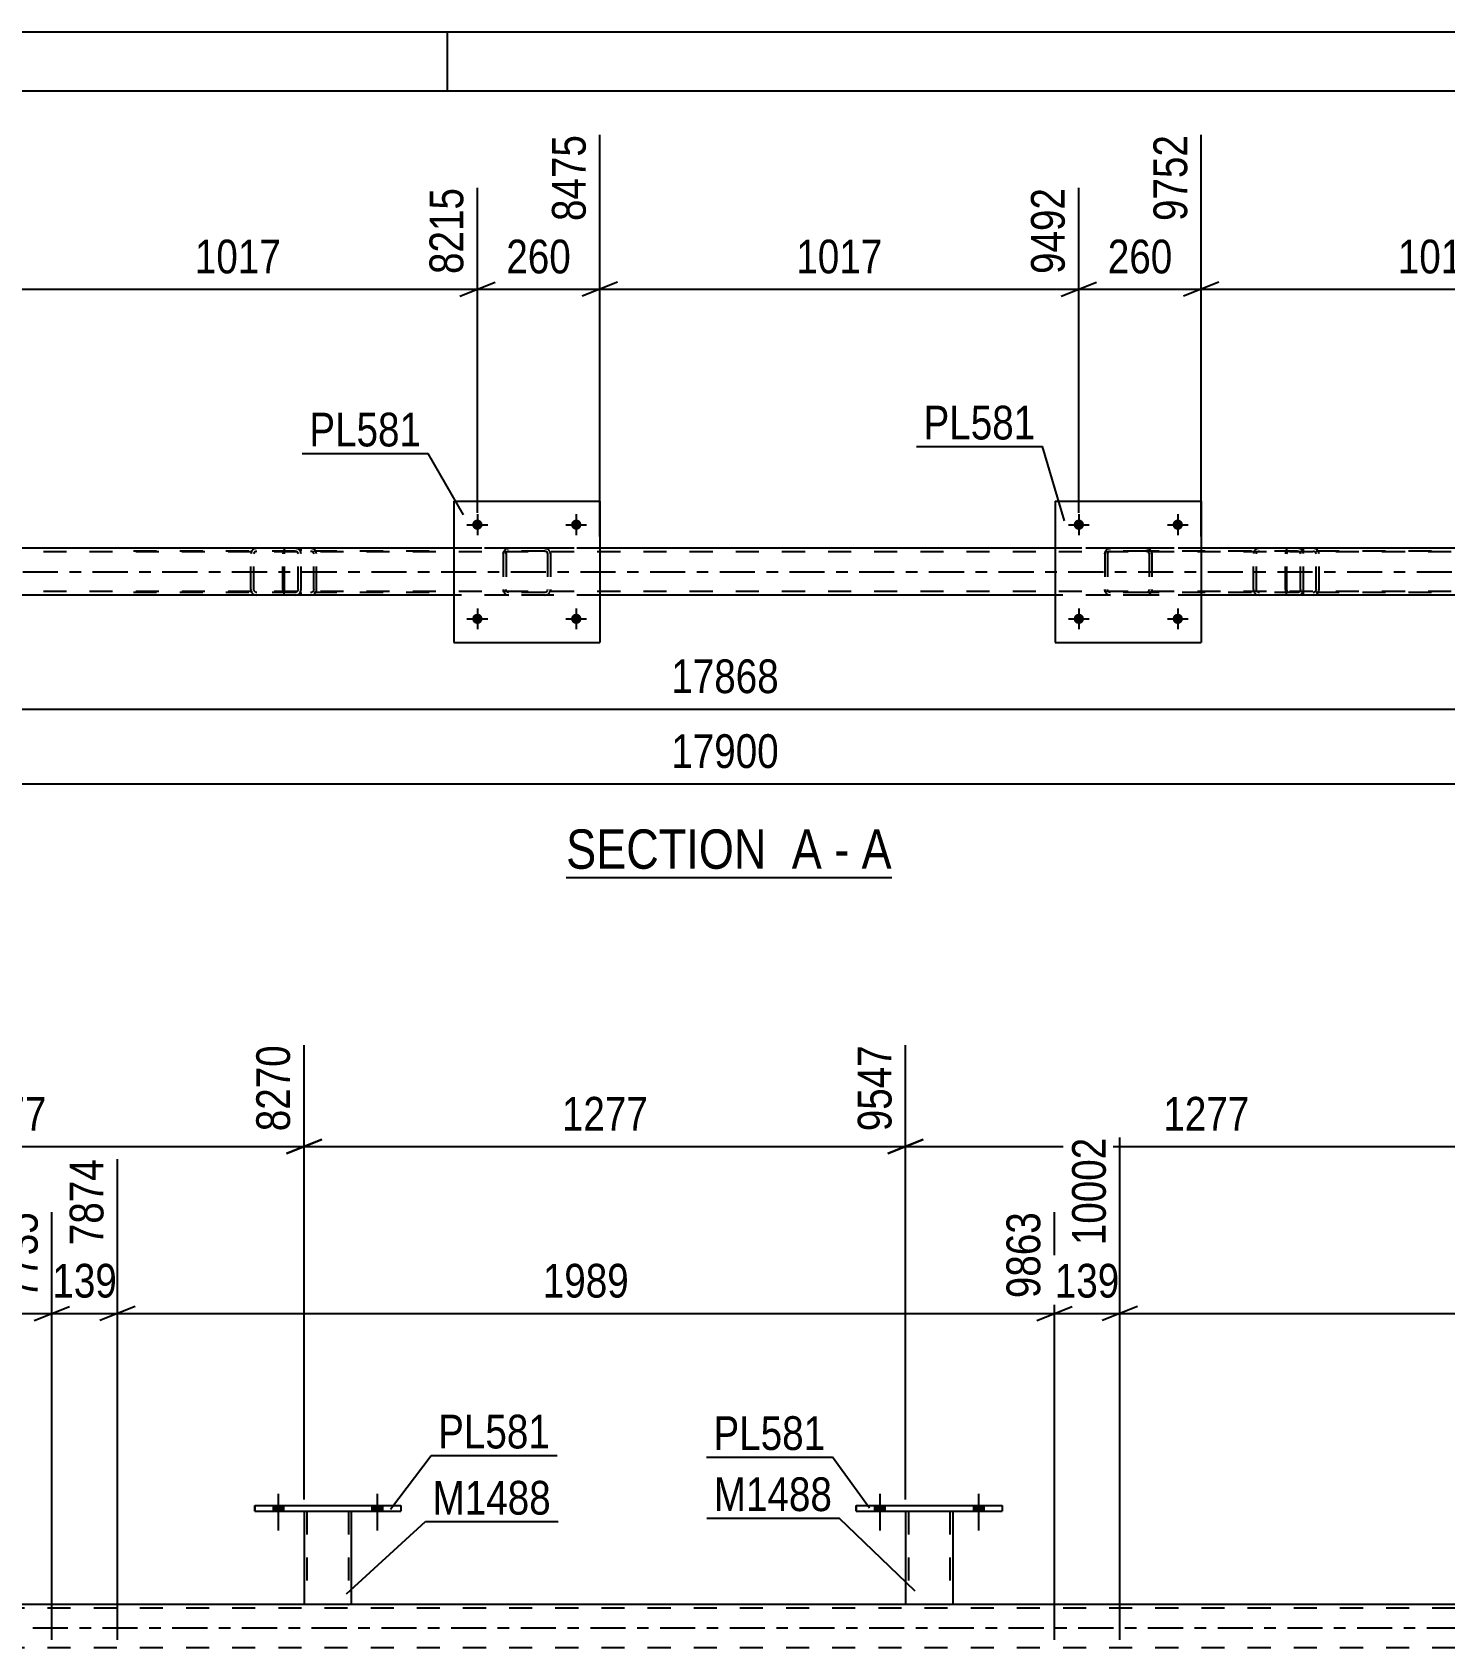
# Model space of a CAD drawing. Header units: millimetres. Extents: x 0 to 841, y 0 to 594.
# Drawn here: x 385.7 to 505.7, y 456.8 to 594 of the extents above; entities that cross this region are included whole.
import ezdxf

# ---------------------------------------------------------------- set-up
doc = ezdxf.new("R2010")
doc.units = ezdxf.units.MM
doc.linetypes.add('DXK_LINE_DOT2', pattern=[3.9198, 1.9599, -1.9599])
doc.linetypes.add('DXK_LINE_DOT3', pattern=[5.9187, 2.979, -0.9799, 0.9799, -0.9799])
doc.styles.add('Arial Narrow', font='ARIALN.TTF', dxfattribs={"height": 0.2})

# ---------------------------------------------------------------- blocks, each defined once
blk = doc.blocks.new('Unknown-800831068-1133')
at = {"color": 5, "linetype": 'Continuous'}
for p, q in [((841, 594), (0, 594)), ((421, 589), (421, 594)), ((836, 589), (5, 589))]:
    blk.add_line(p, q, dxfattribs=at)
blk = doc.blocks.new('Unknown-800831068-11 - 4475')
at = {"color": 6, "linetype": 'Continuous'}
blk.add_line((431.08, 522.19), (458.73, 522.19), dxfattribs=at)
at = {"color": 0, "linetype": 'Continuous'}
for points in [[(449.19, 522.94), (449.19, 526.44), (431.08, 526.44), (431.08, 522.94)], [(452.8, 522.94), (452.8, 526.44), (450.24, 526.44), (450.24, 522.94)], [(455.12, 522.94), (455.12, 526.44), (453.85, 526.44), (453.85, 522.94)], [(458.73, 522.94), (458.73, 526.44), (456.17, 526.44), (456.17, 522.94)]]:
    blk.add_wipeout(points, dxfattribs=at)
at = {"color": 7, "linetype": 'Continuous', "style": 'Arial Narrow'}
for s, p in [('SECTION ', (431.08, 522.94)), ('A', (450.24, 522.94)), ('A', (456.17, 522.94)), ('-', (453.85, 522.94))]:
    blk.add_text(s, height=3.34, dxfattribs=at).set_placement(p)
blk = doc.blocks.new('Part-800831068-6638 - 4475')
at = {"color": 7, "linetype": 'DXK_LINE_DOT2'}
for p, q in [((476.82, 549.69), (476.86, 549.87)), ((476.86, 549.87), (476.82, 549.69)), ((476.82, 549.69), (476.82, 546.65)), ((477.06, 549.69), (477.08, 549.78)), ((477.06, 549.69), (477.06, 546.65)), ((477.08, 549.78), (477.13, 549.86)), ((477.12, 550.13), (477.3, 550.17)), ((477.3, 550.17), (477.12, 550.13)), ((477.13, 549.86), (477.21, 549.91)), ((477.21, 549.91), (477.3, 549.93)), ((480.34, 550.17), (477.3, 550.17)), ((480.34, 549.93), (477.3, 549.93)), ((480.34, 550.17), (480.53, 550.13)), ((480.53, 550.13), (480.34, 550.17)), ((480.34, 549.93), (480.44, 549.91)), ((480.44, 549.91), (480.51, 549.86)), ((480.51, 549.86), (480.56, 549.78)), ((480.56, 549.78), (480.58, 549.69)), ((480.58, 549.69), (480.58, 546.65)), ((480.79, 549.87), (480.82, 549.69)), ((480.82, 549.69), (480.79, 549.87)), ((480.82, 549.69), (480.82, 546.65)), ((476.86, 546.46), (476.82, 546.65)), ((476.82, 546.65), (476.86, 546.46)), ((477.08, 546.56), (477.06, 546.65)), ((477.13, 546.48), (477.08, 546.56)), ((477.3, 546.17), (477.12, 546.21)), ((477.12, 546.21), (477.3, 546.17)), ((477.21, 546.43), (477.13, 546.48)), ((477.3, 546.41), (477.21, 546.43)), ((480.34, 546.41), (477.3, 546.41)), ((480.44, 546.43), (480.34, 546.41)), ((480.53, 546.21), (480.34, 546.17)), ((480.34, 546.17), (480.53, 546.21)), ((480.51, 546.48), (480.44, 546.43)), ((480.56, 546.56), (480.51, 546.48)), ((480.58, 546.65), (480.56, 546.56)), ((480.82, 546.65), (480.79, 546.46)), ((480.79, 546.46), (480.82, 546.65)), ((480.34, 546.17), (477.3, 546.17))]:
    blk.add_line(p, q, dxfattribs=at)
at = {"color": 7, "linetype": 'DXK_LINE_DOT3'}
blk.add_line((478.82, 548.17), (478.82, 548.17), dxfattribs=at)
at = {"color": 7, "linetype": 'DXK_LINE_DOT2'}
for centre, start, end in [((477.3, 549.69), 112.5, 157.5), ((477.3, 549.69), 112.5, 157.5), ((480.34, 549.69), 22.5, 67.5), ((480.34, 549.69), 22.5, 67.5), ((477.3, 546.65), 202.5, 247.5), ((477.3, 546.65), 202.5, 247.5), ((480.34, 546.65), 292.5, 337.5), ((480.34, 546.65), 292.5, 337.5)]:
    blk.add_arc(centre, 0.48, start, end, dxfattribs=at)
blk = doc.blocks.new('Part-800831068-4525 - 4475')
at = {"color": 7, "linetype": 'DXK_LINE_DOT2'}
for p, q in [((757.11, 549.85), (94.93, 549.85)), ((757.11, 550.17), (115.06, 550.17)), ((433.94, 550.17), (421.54, 550.17)), ((485.02, 550.17), (472.62, 550.17)), ((757.11, 546.49), (94.93, 546.49)), ((433.94, 546.17), (421.54, 546.17)), ((485.02, 546.17), (472.62, 546.17))]:
    blk.add_line(p, q, dxfattribs=at)
at = {"color": 2, "linetype": 'Continuous'}
for p, q in [((421.54, 550.17), (382.86, 550.17)), ((472.62, 550.17), (433.94, 550.17)), ((523.7, 550.17), (485.02, 550.17)), ((421.54, 546.17), (382.86, 546.17)), ((472.62, 546.17), (433.94, 546.17)), ((523.7, 546.17), (485.02, 546.17))]:
    blk.add_line(p, q, dxfattribs=at)
at = {"color": 7, "linetype": 'DXK_LINE_DOT3'}
blk.add_line((94.93, 548.17), (757.11, 548.17), dxfattribs=at)
blk = doc.blocks.new('Part-800831068-6636 - 4475')
at = {"color": 7, "linetype": 'DXK_LINE_DOT2'}
for p, q in [((425.74, 549.69), (425.78, 549.87)), ((425.78, 549.87), (425.74, 549.69)), ((425.74, 549.69), (425.74, 546.65)), ((425.98, 549.69), (426, 549.78)), ((425.98, 549.69), (425.98, 546.65)), ((426, 549.78), (426.05, 549.86)), ((426.04, 550.13), (426.22, 550.17)), ((426.22, 550.17), (426.04, 550.13)), ((426.05, 549.86), (426.13, 549.91)), ((426.13, 549.91), (426.22, 549.93)), ((429.26, 550.17), (426.22, 550.17)), ((429.26, 549.93), (426.22, 549.93)), ((429.26, 550.17), (429.45, 550.13)), ((429.45, 550.13), (429.26, 550.17)), ((429.26, 549.93), (429.35, 549.91)), ((429.35, 549.91), (429.43, 549.86)), ((429.43, 549.86), (429.48, 549.78)), ((429.48, 549.78), (429.5, 549.69)), ((429.5, 549.69), (429.5, 546.65)), ((429.71, 549.87), (429.74, 549.69)), ((429.74, 549.69), (429.71, 549.87)), ((429.74, 549.69), (429.74, 546.65)), ((425.78, 546.46), (425.74, 546.65)), ((425.74, 546.65), (425.78, 546.46)), ((426, 546.56), (425.98, 546.65)), ((426.05, 546.48), (426, 546.56)), ((426.22, 546.17), (426.04, 546.21)), ((426.04, 546.21), (426.22, 546.17)), ((426.13, 546.43), (426.05, 546.48)), ((426.22, 546.41), (426.13, 546.43)), ((429.26, 546.41), (426.22, 546.41)), ((429.35, 546.43), (429.26, 546.41)), ((429.45, 546.21), (429.26, 546.17)), ((429.26, 546.17), (429.45, 546.21)), ((429.43, 546.48), (429.35, 546.43)), ((429.48, 546.56), (429.43, 546.48)), ((429.5, 546.65), (429.48, 546.56)), ((429.74, 546.65), (429.71, 546.46)), ((429.71, 546.46), (429.74, 546.65)), ((429.26, 546.17), (426.22, 546.17))]:
    blk.add_line(p, q, dxfattribs=at)
at = {"color": 7, "linetype": 'DXK_LINE_DOT3'}
blk.add_line((427.74, 548.17), (427.74, 548.17), dxfattribs=at)
at = {"color": 7, "linetype": 'DXK_LINE_DOT2'}
for centre, start, end in [((426.22, 549.69), 112.5, 157.5), ((426.22, 549.69), 112.5, 157.5), ((429.26, 549.69), 22.5, 67.5), ((429.26, 549.69), 22.5, 67.5), ((426.22, 546.65), 202.5, 247.5), ((426.22, 546.65), 202.5, 247.5), ((429.26, 546.65), 292.5, 337.5), ((429.26, 546.65), 292.5, 337.5)]:
    blk.add_arc(centre, 0.48, start, end, dxfattribs=at)
blk = doc.blocks.new('Part-800831068-4565 - 4475')
at = {"color": 7, "linetype": 'DXK_LINE_DOT2'}
for p, q in [((408.06, 550.17), (393.07, 550.17)), ((408.06, 549.93), (393.07, 549.93)), ((404.34, 549.82), (404.31, 549.69)), ((404.31, 546.65), (404.31, 549.69)), ((404.35, 549.87), (404.34, 549.82)), ((404.57, 549.69), (404.59, 549.78)), ((404.57, 546.65), (404.57, 549.69)), ((404.59, 549.78), (404.64, 549.86)), ((404.82, 550.17), (404.63, 550.13)), ((404.64, 549.86), (404.73, 549.91)), ((404.73, 549.91), (404.82, 549.93)), ((408.25, 550.13), (408.06, 550.17)), ((408.06, 549.93), (408.16, 549.91)), ((408.16, 549.91), (408.24, 549.86)), ((408.24, 549.86), (408.29, 549.78)), ((408.29, 549.78), (408.31, 549.69)), ((408.31, 546.65), (408.31, 549.69)), ((408.54, 549.82), (408.53, 549.87)), ((408.57, 549.69), (408.54, 549.82)), ((408.57, 546.65), (408.57, 549.69)), ((408.06, 546.41), (393.07, 546.41)), ((404.31, 546.65), (404.33, 546.56)), ((404.33, 546.56), (404.35, 546.46)), ((404.59, 546.55), (404.57, 546.65)), ((404.64, 546.48), (404.59, 546.55)), ((404.73, 546.42), (404.64, 546.48)), ((404.82, 546.41), (404.73, 546.42)), ((408.16, 546.42), (408.06, 546.41)), ((408.24, 546.48), (408.16, 546.42)), ((408.29, 546.55), (408.24, 546.48)), ((408.31, 546.65), (408.29, 546.55)), ((408.53, 546.46), (408.55, 546.56)), ((408.55, 546.56), (408.57, 546.65)), ((408.06, 546.17), (393.07, 546.17)), ((404.63, 546.2), (404.82, 546.17)), ((408.06, 546.17), (408.25, 546.2))]:
    blk.add_line(p, q, dxfattribs=at)
for centre, start, end in [((404.8, 549.67), 110.7584, 155.6801), ((408.08, 549.67), 24.32, 69.2417), ((404.8, 546.67), 204.32, 249.2417), ((408.08, 546.67), 290.7584, 335.6801)]:
    blk.add_arc(centre, 0.496, start, end, dxfattribs=at)
blk = doc.blocks.new('Part-800831068-6637 - 4475')
at = {"color": 2, "linetype": 'Continuous'}
for p, q in [((421.54, 554.17), (421.54, 542.17)), ((421.54, 554.17), (433.94, 554.17)), ((433.94, 554.17), (433.94, 542.17)), ((421.54, 542.17), (433.94, 542.17))]:
    blk.add_line(p, q, dxfattribs=at)
blk = doc.blocks.new('Part-800831068-4566 - 4475')
at = {"color": 7, "linetype": 'DXK_LINE_DOT2'}
for p, q in [((493.19, 550.17), (478.2, 550.17)), ((493.19, 549.93), (478.2, 549.93)), ((489.48, 549.82), (489.45, 549.69)), ((489.45, 546.65), (489.45, 549.69)), ((489.49, 549.87), (489.48, 549.82)), ((489.7, 549.69), (489.72, 549.78)), ((489.7, 546.65), (489.7, 549.69)), ((489.72, 549.78), (489.78, 549.86)), ((489.96, 550.17), (489.76, 550.13)), ((489.78, 549.86), (489.86, 549.91)), ((489.86, 549.91), (489.96, 549.93)), ((493.39, 550.13), (493.19, 550.17)), ((493.19, 549.93), (493.29, 549.91)), ((493.29, 549.91), (493.37, 549.86)), ((493.37, 549.86), (493.43, 549.78)), ((493.43, 549.78), (493.45, 549.69)), ((493.45, 546.65), (493.45, 549.69)), ((493.68, 549.82), (493.66, 549.87)), ((493.7, 549.69), (493.68, 549.82)), ((493.7, 546.65), (493.7, 549.69)), ((493.19, 546.41), (478.2, 546.41)), ((489.45, 546.65), (489.47, 546.56)), ((489.47, 546.56), (489.49, 546.46)), ((489.72, 546.55), (489.7, 546.65)), ((489.78, 546.48), (489.72, 546.55)), ((489.86, 546.42), (489.78, 546.48)), ((489.96, 546.41), (489.86, 546.42)), ((493.29, 546.42), (493.19, 546.41)), ((493.37, 546.48), (493.29, 546.42)), ((493.43, 546.55), (493.37, 546.48)), ((493.45, 546.65), (493.43, 546.55)), ((493.66, 546.46), (493.69, 546.56)), ((493.69, 546.56), (493.7, 546.65)), ((493.19, 546.17), (478.2, 546.17)), ((489.76, 546.2), (489.96, 546.17)), ((493.19, 546.17), (493.39, 546.2))]:
    blk.add_line(p, q, dxfattribs=at)
for centre, start, end in [((489.94, 549.67), 110.7584, 155.6801), ((493.21, 549.67), 24.32, 69.2417), ((489.94, 546.67), 204.32, 249.2417), ((493.21, 546.67), 290.7584, 335.6801)]:
    blk.add_arc(centre, 0.496, start, end, dxfattribs=at)
blk = doc.blocks.new('Part-800831068-6639 - 4475')
at = {"color": 2, "linetype": 'Continuous'}
for p, q in [((472.62, 554.17), (472.62, 542.17)), ((472.62, 554.17), (485.02, 554.17)), ((485.02, 554.17), (485.02, 542.17)), ((472.62, 542.17), (485.02, 542.17))]:
    blk.add_line(p, q, dxfattribs=at)
blk = doc.blocks.new('Part-800831068-4579 - 4475')
at = {"color": 7, "linetype": 'DXK_LINE_DOT2'}
for p, q in [((407.04, 549.87), (407.02, 549.69)), ((407.02, 546.65), (407.02, 549.69)), ((407.1, 550.03), (407.04, 549.87)), ((407.19, 550.13), (407.1, 550.03)), ((407.16, 549.69), (407.17, 549.78)), ((407.16, 546.65), (407.16, 549.69)), ((407.17, 549.78), (407.2, 549.86)), ((407.29, 550.17), (407.19, 550.13)), ((407.2, 549.86), (407.24, 549.91)), ((407.24, 549.91), (407.29, 549.93)), ((409.38, 550.17), (407.29, 550.17)), ((419.45, 550.17), (407.29, 550.17)), ((419.45, 549.93), (407.29, 549.93)), ((408.57, 549.93), (408.57, 550.17)), ((409.58, 550.13), (409.38, 550.17)), ((409.38, 549.93), (409.48, 549.91)), ((409.48, 549.91), (409.56, 549.86)), ((409.56, 549.86), (409.62, 549.78)), ((409.62, 549.78), (409.64, 549.69)), ((409.64, 546.65), (409.64, 549.69)), ((409.86, 549.82), (409.85, 549.87)), ((409.89, 549.69), (409.86, 549.82)), ((409.89, 546.65), (409.89, 549.69)), ((407.02, 546.65), (407.04, 546.46)), ((407.04, 546.46), (407.1, 546.31)), ((407.1, 546.31), (407.19, 546.2)), ((407.17, 546.55), (407.16, 546.65)), ((407.2, 546.48), (407.17, 546.55)), ((407.24, 546.42), (407.2, 546.48)), ((407.29, 546.41), (407.24, 546.42)), ((419.45, 546.41), (407.29, 546.41)), ((408.57, 546.17), (408.57, 546.41)), ((409.48, 546.42), (409.38, 546.41)), ((409.56, 546.48), (409.48, 546.42)), ((409.62, 546.55), (409.56, 546.48)), ((409.64, 546.65), (409.62, 546.55)), ((409.85, 546.46), (409.87, 546.56)), ((409.87, 546.56), (409.89, 546.65)), ((407.19, 546.2), (407.29, 546.17)), ((419.45, 546.17), (407.29, 546.17)), ((409.38, 546.17), (409.58, 546.2))]:
    blk.add_line(p, q, dxfattribs=at)
for centre, start, end in [((409.4, 549.67), 23.8494, 68.8059), ((409.4, 546.66), 291.1941, 336.1506)]:
    blk.add_arc(centre, 0.492, start, end, dxfattribs=at)
blk = doc.blocks.new('Part-800831068-4580 - 4475')
at = {"color": 7, "linetype": 'DXK_LINE_DOT2'}
for p, q in [((492.18, 549.87), (492.16, 549.69)), ((492.16, 546.65), (492.16, 549.69)), ((492.24, 550.03), (492.18, 549.87)), ((492.32, 550.13), (492.24, 550.03)), ((492.29, 549.69), (492.3, 549.78)), ((492.29, 546.65), (492.29, 549.69)), ((492.3, 549.78), (492.33, 549.86)), ((492.43, 550.17), (492.32, 550.13)), ((492.33, 549.86), (492.38, 549.91)), ((492.38, 549.91), (492.43, 549.93)), ((494.52, 550.17), (492.43, 550.17)), ((504.58, 550.17), (492.43, 550.17)), ((504.58, 549.93), (492.43, 549.93)), ((493.7, 549.93), (493.7, 550.17)), ((494.71, 550.13), (494.52, 550.17)), ((494.52, 549.93), (494.62, 549.91)), ((494.62, 549.91), (494.7, 549.86)), ((494.7, 549.86), (494.75, 549.78)), ((494.75, 549.78), (494.77, 549.69)), ((494.77, 546.65), (494.77, 549.69)), ((494.99, 549.82), (494.98, 549.87)), ((495.02, 549.69), (494.99, 549.82)), ((495.02, 546.65), (495.02, 549.69)), ((492.16, 546.65), (492.18, 546.46)), ((492.18, 546.46), (492.24, 546.31)), ((492.24, 546.31), (492.32, 546.2)), ((492.3, 546.55), (492.29, 546.65)), ((492.33, 546.48), (492.3, 546.55)), ((492.38, 546.42), (492.33, 546.48)), ((492.43, 546.41), (492.38, 546.42)), ((504.58, 546.41), (492.43, 546.41)), ((493.7, 546.17), (493.7, 546.41)), ((494.62, 546.42), (494.52, 546.41)), ((494.7, 546.48), (494.62, 546.42)), ((494.75, 546.55), (494.7, 546.48)), ((494.77, 546.65), (494.75, 546.55)), ((494.98, 546.46), (495, 546.56)), ((495, 546.56), (495.02, 546.65)), ((492.32, 546.2), (492.43, 546.17)), ((504.58, 546.17), (492.43, 546.17)), ((494.52, 546.17), (494.71, 546.2))]:
    blk.add_line(p, q, dxfattribs=at)
for centre, start, end in [((494.53, 549.67), 23.8494, 68.8059), ((494.53, 546.66), 291.1941, 336.1506)]:
    blk.add_arc(centre, 0.492, start, end, dxfattribs=at)
blk = doc.blocks.new('Bolt-800831068-6665 - 4475')
at = {"linetype": 'Continuous'}
for points in [[(423.98, 544.17, -1), (423.1, 544.17, -1)], [(432.38, 544.17, -1), (431.5, 544.17, -1)]]:
    blk.add_hatch(color=1, dxfattribs=at).paths.add_polyline_path(points)
at = {"color": 1, "linetype": 'Continuous'}
for p, q in [((423.54, 545.05), (423.54, 543.29)), ((431.94, 545.05), (431.94, 543.29)), ((422.66, 544.17), (424.42, 544.17)), ((431.06, 544.17), (432.82, 544.17))]:
    blk.add_line(p, q, dxfattribs=at)
blk = doc.blocks.new('Bolt-800831068-6666 - 4475')
at = {"linetype": 'Continuous'}
for points in [[(423.98, 552.17, -1), (423.1, 552.17, -1)], [(432.38, 552.17, -1), (431.5, 552.17, -1)]]:
    blk.add_hatch(color=1, dxfattribs=at).paths.add_polyline_path(points)
at = {"color": 1, "linetype": 'Continuous'}
for p, q in [((422.66, 552.17), (424.42, 552.17)), ((423.54, 553.05), (423.54, 551.29)), ((431.06, 552.17), (432.82, 552.17)), ((431.94, 553.05), (431.94, 551.29))]:
    blk.add_line(p, q, dxfattribs=at)
blk = doc.blocks.new('Bolt-800831068-6667 - 4475')
at = {"linetype": 'Continuous'}
for points in [[(475.06, 544.17, -1), (474.18, 544.17, -1)], [(483.46, 544.17, -1), (482.58, 544.17, -1)]]:
    blk.add_hatch(color=1, dxfattribs=at).paths.add_polyline_path(points)
at = {"color": 1, "linetype": 'Continuous'}
for p, q in [((474.62, 545.05), (474.62, 543.29)), ((483.02, 545.05), (483.02, 543.29)), ((473.74, 544.17), (475.5, 544.17)), ((482.14, 544.17), (483.9, 544.17))]:
    blk.add_line(p, q, dxfattribs=at)
blk = doc.blocks.new('Bolt-800831068-6668 - 4475')
at = {"linetype": 'Continuous'}
for points in [[(475.06, 552.17, -1), (474.18, 552.17, -1)], [(483.46, 552.17, -1), (482.58, 552.17, -1)]]:
    blk.add_hatch(color=1, dxfattribs=at).paths.add_polyline_path(points)
at = {"color": 1, "linetype": 'Continuous'}
for p, q in [((473.74, 552.17), (475.5, 552.17)), ((474.62, 553.05), (474.62, 551.29)), ((482.14, 552.17), (483.9, 552.17)), ((483.02, 553.05), (483.02, 551.29))]:
    blk.add_line(p, q, dxfattribs=at)
blk = doc.blocks.new('Bolt-800831068-7005 - 3195')
at = {"linetype": 'Continuous'}
for points in [[(406.19, 468.35), (407.07, 468.35), (407.07, 468.83), (406.19, 468.83)], [(414.59, 468.35), (415.47, 468.35), (415.47, 468.83), (414.59, 468.83)]]:
    blk.add_hatch(color=1, dxfattribs=at).paths.add_polyline_path(points)
at = {"color": 1, "linetype": 'Continuous'}
for p, q in [((406.63, 469.83), (406.63, 466.71)), ((415.03, 469.83), (415.03, 466.71)), ((406.19, 468.83), (406.19, 468.35)), ((407.07, 468.83), (407.07, 468.35)), ((414.59, 468.83), (414.59, 468.35)), ((415.47, 468.83), (415.47, 468.35))]:
    blk.add_line(p, q, dxfattribs=at)
blk = doc.blocks.new('Part-800831068-6977 - 3195')
at = {"color": 2, "linetype": 'Continuous'}
for p, q in [((459.91, 468.35), (459.91, 460.44)), ((463.91, 468.35), (463.91, 460.44)), ((463.88, 460.44), (459.91, 460.44)), ((463.91, 460.44), (463.88, 460.44))]:
    blk.add_line(p, q, dxfattribs=at)
at = {"color": 7, "linetype": 'DXK_LINE_DOT2'}
for p, q in [((459.91, 468.35), (463.91, 468.35)), ((459.91, 468.35), (459.91, 468.35)), ((459.91, 468.35), (459.91, 468.35)), ((460.15, 468.35), (460.15, 460.44)), ((463.67, 468.35), (463.67, 460.44)), ((463.91, 468.35), (463.91, 468.35)), ((463.91, 468.35), (463.91, 468.35)), ((463.65, 460.44), (463.67, 460.44))]:
    blk.add_line(p, q, dxfattribs=at)
blk = doc.blocks.new('Bolt-800831068-7007 - 3195')
at = {"linetype": 'Continuous'}
for points in [[(457.27, 468.35), (458.15, 468.35), (458.15, 468.83), (457.27, 468.83)], [(465.67, 468.35), (466.55, 468.35), (466.55, 468.83), (465.67, 468.83)]]:
    blk.add_hatch(color=1, dxfattribs=at).paths.add_polyline_path(points)
at = {"color": 1, "linetype": 'Continuous'}
for p, q in [((457.71, 469.83), (457.71, 466.71)), ((466.11, 469.83), (466.11, 466.71)), ((457.27, 468.83), (457.27, 468.35)), ((458.15, 468.83), (458.15, 468.35)), ((465.67, 468.83), (465.67, 468.35)), ((466.55, 468.83), (466.55, 468.35))]:
    blk.add_line(p, q, dxfattribs=at)
blk = doc.blocks.new('Part-800831068-3322 - 3195')
at = {"color": 7, "linetype": 'DXK_LINE_DOT2'}
for p, q in [((792.74, 460.12), (78.02, 460.12)), ((412.83, 460.44), (408.83, 460.44)), ((463.91, 460.44), (459.91, 460.44)), ((792.74, 456.76), (78.02, 456.76))]:
    blk.add_line(p, q, dxfattribs=at)
at = {"color": 2, "linetype": 'Continuous'}
for p, q in [((408.83, 460.44), (361.75, 460.44)), ((459.91, 460.44), (412.83, 460.44)), ((510.99, 460.44), (463.91, 460.44))]:
    blk.add_line(p, q, dxfattribs=at)
at = {"color": 7, "linetype": 'DXK_LINE_DOT3'}
blk.add_line((78.02, 458.44), (792.74, 458.44), dxfattribs=at)
blk = doc.blocks.new('Part-800831068-6975 - 3195')
at = {"color": 2, "linetype": 'Continuous'}
for p, q in [((408.83, 468.35), (408.83, 460.44)), ((412.83, 468.35), (412.83, 460.44)), ((412.8, 460.44), (408.83, 460.44)), ((412.83, 460.44), (412.8, 460.44))]:
    blk.add_line(p, q, dxfattribs=at)
at = {"color": 7, "linetype": 'DXK_LINE_DOT2'}
for p, q in [((408.83, 468.35), (412.83, 468.35)), ((408.83, 468.35), (408.83, 468.35)), ((408.83, 468.35), (408.83, 468.35)), ((409.07, 468.35), (409.07, 460.44)), ((412.59, 468.35), (412.59, 460.44)), ((412.83, 468.35), (412.83, 468.35)), ((412.83, 468.35), (412.83, 468.35)), ((412.57, 460.44), (412.59, 460.44))]:
    blk.add_line(p, q, dxfattribs=at)
blk = doc.blocks.new('Part-800831068-6976 - 3195')
at = {"color": 2, "linetype": 'Continuous'}
for p, q in [((404.63, 468.35), (404.63, 468.83)), ((404.63, 468.83), (404.63, 468.83)), ((404.63, 468.83), (417.03, 468.83)), ((404.63, 468.35), (404.63, 468.35)), ((404.63, 468.35), (417.03, 468.35)), ((417.03, 468.83), (417.03, 468.35))]:
    blk.add_line(p, q, dxfattribs=at)
at = {"color": 7, "linetype": 'DXK_LINE_DOT2'}
for p, q in [((404.63, 468.83), (404.63, 468.35)), ((404.63, 468.83), (404.63, 468.83)), ((404.63, 468.35), (404.63, 468.35)), ((417.03, 468.83), (417.03, 468.35))]:
    blk.add_line(p, q, dxfattribs=at)
blk = doc.blocks.new('Part-800831068-6978 - 3195')
at = {"color": 2, "linetype": 'Continuous'}
for p, q in [((455.71, 468.35), (455.71, 468.83)), ((455.71, 468.83), (455.71, 468.83)), ((455.71, 468.83), (468.11, 468.83)), ((455.71, 468.35), (455.71, 468.35)), ((455.71, 468.35), (468.11, 468.35)), ((468.11, 468.83), (468.11, 468.35))]:
    blk.add_line(p, q, dxfattribs=at)
at = {"color": 7, "linetype": 'DXK_LINE_DOT2'}
for p, q in [((455.71, 468.83), (455.71, 468.35)), ((455.71, 468.83), (455.71, 468.83)), ((455.71, 468.35), (455.71, 468.35)), ((468.11, 468.83), (468.11, 468.35))]:
    blk.add_line(p, q, dxfattribs=at)
blk = doc.blocks.new('Bolt-800831068-7004 - 3195')
at = {"linetype": 'Continuous'}
for points in [[(406.19, 468.35), (407.07, 468.35), (407.07, 468.83), (406.19, 468.83)], [(414.59, 468.35), (415.47, 468.35), (415.47, 468.83), (414.59, 468.83)]]:
    blk.add_hatch(color=1, dxfattribs=at).paths.add_polyline_path(points)
at = {"color": 1, "linetype": 'Continuous'}
for p, q in [((406.63, 469.83), (406.63, 466.71)), ((415.03, 469.83), (415.03, 466.71)), ((406.19, 468.83), (406.19, 468.35)), ((407.07, 468.83), (407.07, 468.35)), ((414.59, 468.83), (414.59, 468.35)), ((415.47, 468.83), (415.47, 468.35))]:
    blk.add_line(p, q, dxfattribs=at)
blk = doc.blocks.new('Bolt-800831068-7006 - 3195')
at = {"linetype": 'Continuous'}
for points in [[(457.27, 468.35), (458.15, 468.35), (458.15, 468.83), (457.27, 468.83)], [(465.67, 468.35), (466.55, 468.35), (466.55, 468.83), (465.67, 468.83)]]:
    blk.add_hatch(color=1, dxfattribs=at).paths.add_polyline_path(points)
at = {"color": 1, "linetype": 'Continuous'}
for p, q in [((457.71, 469.83), (457.71, 466.71)), ((466.11, 469.83), (466.11, 466.71)), ((457.27, 468.83), (457.27, 468.35)), ((458.15, 468.83), (458.15, 468.35)), ((465.67, 468.83), (465.67, 468.35)), ((466.55, 468.83), (466.55, 468.35))]:
    blk.add_line(p, q, dxfattribs=at)
blk = doc.blocks.new('StraightDimension-800831068-11066 - 4475')
at = {"color": 7, "linetype": 'Continuous'}
for p, q in [((485.02, 551.17), (485.02, 585.28)), ((525.7, 553.17), (525.7, 582.61)), ((486.52, 572.77), (483.52, 571.57)), ((524.2, 571.57), (527.2, 572.77)), ((485.02, 572.17), (525.7, 572.17))]:
    blk.add_line(p, q, dxfattribs=at)
at = {"color": 0}
blk.add_wipeout([(509.62, 572.92), (509.62, 577.12), (501.11, 577.12), (501.11, 572.92)], dxfattribs=at)
at = {"color": 3, "style": 'Arial Narrow'}
blk.add_text('1017', height=2.863, dxfattribs=at).set_placement((501.71, 573.52))
at = {"color": 0, "linetype": 'Continuous'}
blk.add_wipeout([(525.1, 583.21), (520.9, 583.21), (520.9, 572.87), (525.1, 572.87)], dxfattribs=at)
at = {"color": 3, "linetype": 'Continuous', "style": 'Arial Narrow'}
blk.add_text('10769', height=2.863, rotation=90.0002, dxfattribs=at).set_placement((524.5, 573.47))
blk = doc.blocks.new('StraightDimension-800831068-11067 - 4475')
at = {"color": 7, "linetype": 'Continuous'}
for p, q in [((485.02, 551.17), (485.02, 585.28)), ((474.62, 553.17), (474.62, 580.78)), ((473.12, 571.57), (476.12, 572.77)), ((486.52, 572.77), (483.52, 571.57)), ((474.62, 572.17), (485.02, 572.17))]:
    blk.add_line(p, q, dxfattribs=at)
at = {"color": 0}
blk.add_wipeout([(483.17, 572.92), (483.17, 577.12), (476.48, 577.12), (476.48, 572.92)], dxfattribs=at)
at = {"color": 3, "style": 'Arial Narrow'}
blk.add_text('260', height=2.863, dxfattribs=at).set_placement((477.08, 573.52))
at = {"color": 0, "linetype": 'Continuous'}
blk.add_wipeout([(484.42, 585.88), (480.22, 585.88), (480.22, 577.37), (484.42, 577.37)], dxfattribs=at)
at = {"color": 3, "linetype": 'Continuous', "style": 'Arial Narrow'}
blk.add_text('9752', height=2.863, rotation=90.0002, dxfattribs=at).set_placement((483.82, 577.97))
blk = doc.blocks.new('StraightDimension-800831068-11068 - 4475')
at = {"color": 7, "linetype": 'Continuous'}
for p, q in [((433.94, 551.17), (433.94, 585.28)), ((474.62, 553.17), (474.62, 580.78)), ((435.44, 572.77), (432.44, 571.57)), ((473.12, 571.57), (476.12, 572.77)), ((433.94, 572.17), (474.62, 572.17))]:
    blk.add_line(p, q, dxfattribs=at)
at = {"color": 0}
blk.add_wipeout([(458.54, 572.92), (458.54, 577.12), (450.03, 577.12), (450.03, 572.92)], dxfattribs=at)
at = {"color": 3, "style": 'Arial Narrow'}
blk.add_text('1017', height=2.863, dxfattribs=at).set_placement((450.63, 573.52))
at = {"color": 0, "linetype": 'Continuous'}
blk.add_wipeout([(474.02, 581.38), (469.82, 581.38), (469.82, 572.87), (474.02, 572.87)], dxfattribs=at)
at = {"color": 3, "linetype": 'Continuous', "style": 'Arial Narrow'}
blk.add_text('9492', height=2.863, rotation=90.0002, dxfattribs=at).set_placement((473.42, 573.47))
blk = doc.blocks.new('StraightDimension-800831068-11069 - 4475')
at = {"color": 7, "linetype": 'Continuous'}
for p, q in [((433.94, 551.17), (433.94, 585.28)), ((423.54, 553.17), (423.54, 580.78)), ((422.04, 571.57), (425.04, 572.77)), ((435.44, 572.77), (432.44, 571.57)), ((423.54, 572.17), (433.94, 572.17))]:
    blk.add_line(p, q, dxfattribs=at)
at = {"color": 0}
blk.add_wipeout([(432.08, 572.92), (432.08, 577.12), (425.4, 577.12), (425.4, 572.92)], dxfattribs=at)
at = {"color": 3, "style": 'Arial Narrow'}
blk.add_text('260', height=2.863, dxfattribs=at).set_placement((426, 573.52))
at = {"color": 0, "linetype": 'Continuous'}
blk.add_wipeout([(433.34, 585.88), (429.14, 585.88), (429.14, 577.37), (433.34, 577.37)], dxfattribs=at)
at = {"color": 3, "linetype": 'Continuous', "style": 'Arial Narrow'}
blk.add_text('8475', height=2.863, rotation=90.0002, dxfattribs=at).set_placement((432.74, 577.97))
blk = doc.blocks.new('StraightDimension-800831068-11070 - 4475')
at = {"color": 7, "linetype": 'Continuous'}
for p, q in [((382.86, 551.17), (382.86, 585.28)), ((423.54, 553.17), (423.54, 580.78)), ((384.36, 572.77), (381.36, 571.57)), ((422.04, 571.57), (425.04, 572.77)), ((382.86, 572.17), (423.54, 572.17))]:
    blk.add_line(p, q, dxfattribs=at)
at = {"color": 0}
blk.add_wipeout([(407.46, 572.92), (407.46, 577.12), (398.95, 577.12), (398.95, 572.92)], dxfattribs=at)
at = {"color": 3, "style": 'Arial Narrow'}
blk.add_text('1017', height=2.863, dxfattribs=at).set_placement((399.55, 573.52))
at = {"color": 0, "linetype": 'Continuous'}
blk.add_wipeout([(422.94, 581.38), (418.74, 581.38), (418.74, 572.87), (422.94, 572.87)], dxfattribs=at)
at = {"color": 3, "linetype": 'Continuous', "style": 'Arial Narrow'}
blk.add_text('8215', height=2.863, rotation=90.0002, dxfattribs=at).set_placement((422.34, 573.47))
blk = doc.blocks.new('StraightDimension-800831068-11753 - 4475')
at = {"color": 7, "linetype": 'Continuous'}
blk.add_line((94.29, 530.15), (794.87, 530.15), dxfattribs=at)
at = {"color": 0}
blk.add_wipeout([(449.75, 530.9), (449.75, 535.1), (439.41, 535.1), (439.41, 530.9)], dxfattribs=at)
at = {"color": 3, "style": 'Arial Narrow'}
blk.add_text('17900', height=2.863, dxfattribs=at).set_placement((440.01, 531.5))
blk = doc.blocks.new('StraightDimension-800831068-11765 - 4475')
at = {"color": 7, "linetype": 'Continuous'}
blk.add_line((94.93, 536.51), (794.23, 536.51), dxfattribs=at)
at = {"color": 0}
blk.add_wipeout([(449.75, 537.26), (449.75, 541.46), (439.41, 541.46), (439.41, 537.26)], dxfattribs=at)
at = {"color": 3, "style": 'Arial Narrow'}
blk.add_text('17868', height=2.863, dxfattribs=at).set_placement((440.01, 537.86))
blk = doc.blocks.new('StraightDimension-800831068-10557 - 3195')
at = {"color": 7, "linetype": 'Continuous'}
for p, q in [((510.99, 469.35), (510.99, 509.78)), ((459.91, 469.35), (459.91, 507.95)), ((461.41, 499.94), (458.41, 498.74)), ((509.49, 498.74), (512.49, 499.94)), ((459.91, 499.34), (510.99, 499.34))]:
    blk.add_line(p, q, dxfattribs=at)
at = {"color": 0}
blk.add_wipeout([(489.71, 500.09), (489.71, 504.29), (481.2, 504.29), (481.2, 500.09)], dxfattribs=at)
at = {"color": 3, "style": 'Arial Narrow'}
blk.add_text('1277', height=2.863, dxfattribs=at).set_placement((481.8, 500.69))
at = {"color": 0, "linetype": 'Continuous'}
blk.add_wipeout([(510.39, 510.38), (506.19, 510.38), (506.19, 500.04), (510.39, 500.04)], dxfattribs=at)
at = {"color": 3, "linetype": 'Continuous', "style": 'Arial Narrow'}
blk.add_text('10824', height=2.863, rotation=90.0002, dxfattribs=at).set_placement((509.79, 500.64))
blk = doc.blocks.new('StraightDimension-800831068-10558 - 3195')
at = {"color": 7, "linetype": 'Continuous'}
for p, q in [((408.83, 469.35), (408.83, 507.95)), ((459.91, 469.35), (459.91, 507.95)), ((410.33, 499.94), (407.33, 498.74)), ((458.41, 498.74), (461.41, 499.94)), ((408.83, 499.34), (459.91, 499.34))]:
    blk.add_line(p, q, dxfattribs=at)
at = {"color": 0}
blk.add_wipeout([(438.63, 500.09), (438.63, 504.29), (430.12, 504.29), (430.12, 500.09)], dxfattribs=at)
at = {"color": 3, "style": 'Arial Narrow'}
blk.add_text('1277', height=2.863, dxfattribs=at).set_placement((430.72, 500.69))
at = {"color": 0, "linetype": 'Continuous'}
blk.add_wipeout([(459.31, 508.55), (455.11, 508.55), (455.11, 500.04), (459.31, 500.04)], dxfattribs=at)
at = {"color": 3, "linetype": 'Continuous', "style": 'Arial Narrow'}
blk.add_text('9547', height=2.863, rotation=90.0002, dxfattribs=at).set_placement((458.71, 500.64))
blk = doc.blocks.new('StraightDimension-800831068-3692 - 3195')
at = {"color": 7, "linetype": 'Continuous'}
for p, q in [((392.98, 457.44), (392.98, 498.27)), ((387.4, 457.44), (387.4, 493.77)), ((385.9, 484.56), (388.9, 485.76)), ((387.4, 485.16), (392.98, 485.16)), ((394.48, 485.76), (391.48, 484.56))]:
    blk.add_line(p, q, dxfattribs=at)
at = {"color": 0}
blk.add_wipeout([(393.53, 485.91), (393.53, 490.11), (386.85, 490.11), (386.85, 485.91)], dxfattribs=at)
at = {"color": 3, "style": 'Arial Narrow'}
blk.add_text('139', height=2.863, dxfattribs=at).set_placement((387.45, 486.51))
at = {"color": 0, "linetype": 'Continuous'}
blk.add_wipeout([(392.38, 498.87), (388.18, 498.87), (388.18, 490.36), (392.38, 490.36)], dxfattribs=at)
at = {"color": 3, "linetype": 'Continuous', "style": 'Arial Narrow'}
blk.add_text('7874', height=2.863, rotation=90.0002, dxfattribs=at).set_placement((391.78, 490.96))
blk = doc.blocks.new('StraightDimension-800831068-3673 - 3195')
at = {"color": 7, "linetype": 'Continuous'}
for p, q in [((307.84, 457.44), (307.84, 498.27)), ((387.4, 457.44), (387.4, 493.77)), ((309.34, 485.76), (306.34, 484.56)), ((307.84, 485.16), (387.4, 485.16)), ((385.9, 484.56), (388.9, 485.76))]:
    blk.add_line(p, q, dxfattribs=at)
at = {"color": 0}
blk.add_wipeout([(351.88, 485.91), (351.88, 490.11), (343.37, 490.11), (343.37, 485.91)], dxfattribs=at)
at = {"color": 3, "style": 'Arial Narrow'}
blk.add_text('1989', height=2.863, dxfattribs=at).set_placement((343.97, 486.51))
at = {"color": 0, "linetype": 'Continuous'}
blk.add_wipeout([(386.8, 494.37), (382.6, 494.37), (382.6, 485.86), (386.8, 485.86)], dxfattribs=at)
at = {"color": 3, "linetype": 'Continuous', "style": 'Arial Narrow'}
blk.add_text('7735', height=2.863, rotation=90.0002, dxfattribs=at).set_placement((386.2, 486.46))
blk = doc.blocks.new('StraightDimension-800831068-3711 - 3195')
at = {"color": 7, "linetype": 'Continuous'}
for p, q in [((392.98, 457.44), (392.98, 498.27)), ((472.54, 457.44), (472.54, 493.77)), ((394.48, 485.76), (391.48, 484.56)), ((392.98, 485.16), (472.54, 485.16)), ((471.04, 484.56), (474.04, 485.76))]:
    blk.add_line(p, q, dxfattribs=at)
at = {"color": 0}
blk.add_wipeout([(437.01, 485.91), (437.01, 490.11), (428.5, 490.11), (428.5, 485.91)], dxfattribs=at)
at = {"color": 3, "style": 'Arial Narrow'}
blk.add_text('1989', height=2.863, dxfattribs=at).set_placement((429.1, 486.51))
at = {"color": 0, "linetype": 'Continuous'}
blk.add_wipeout([(471.94, 494.37), (467.74, 494.37), (467.74, 485.86), (471.94, 485.86)], dxfattribs=at)
at = {"color": 3, "linetype": 'Continuous', "style": 'Arial Narrow'}
blk.add_text('9863', height=2.863, rotation=90.0002, dxfattribs=at).set_placement((471.34, 486.46))
blk = doc.blocks.new('StraightDimension-800831068-3730 - 3195')
at = {"color": 7, "linetype": 'Continuous'}
for p, q in [((478.11, 457.44), (478.11, 500.1)), ((472.54, 457.44), (472.54, 493.77)), ((471.04, 484.56), (474.04, 485.76)), ((472.54, 485.16), (478.11, 485.16)), ((479.61, 485.76), (476.61, 484.56))]:
    blk.add_line(p, q, dxfattribs=at)
at = {"color": 0}
blk.add_wipeout([(478.67, 485.91), (478.67, 490.11), (471.98, 490.11), (471.98, 485.91)], dxfattribs=at)
at = {"color": 3, "style": 'Arial Narrow'}
blk.add_text('139', height=2.863, dxfattribs=at).set_placement((472.58, 486.51))
at = {"color": 0, "linetype": 'Continuous'}
blk.add_wipeout([(477.51, 500.7), (473.31, 500.7), (473.31, 490.36), (477.51, 490.36)], dxfattribs=at)
at = {"color": 3, "linetype": 'Continuous', "style": 'Arial Narrow'}
blk.add_text('10002', height=2.863, rotation=90.0002, dxfattribs=at).set_placement((476.91, 490.96))
blk = doc.blocks.new('StraightDimension-800831068-3749 - 3195')
at = {"color": 7, "linetype": 'Continuous'}
for p, q in [((478.11, 457.44), (478.11, 500.1)), ((557.67, 457.44), (557.67, 495.6)), ((479.61, 485.76), (476.61, 484.56)), ((478.11, 485.16), (557.67, 485.16)), ((556.17, 484.56), (559.17, 485.76))]:
    blk.add_line(p, q, dxfattribs=at)
at = {"color": 0}
blk.add_wipeout([(522.15, 485.91), (522.15, 490.11), (513.63, 490.11), (513.63, 485.91)], dxfattribs=at)
at = {"color": 3, "style": 'Arial Narrow'}
blk.add_text('1989', height=2.863, dxfattribs=at).set_placement((514.23, 486.51))
at = {"color": 0, "linetype": 'Continuous'}
blk.add_wipeout([(557.07, 496.2), (552.87, 496.2), (552.87, 485.86), (557.07, 485.86)], dxfattribs=at)
at = {"color": 3, "linetype": 'Continuous', "style": 'Arial Narrow'}
blk.add_text('11991', height=2.863, rotation=90.0002, dxfattribs=at).set_placement((556.47, 486.46))
blk = doc.blocks.new('StraightDimension-800831068-10559 - 3195')
at = {"color": 7, "linetype": 'Continuous'}
for p, q in [((357.75, 469.35), (357.75, 507.95)), ((408.83, 469.35), (408.83, 507.95)), ((359.25, 499.94), (356.25, 498.74)), ((407.33, 498.74), (410.33, 499.94)), ((357.75, 499.34), (408.83, 499.34))]:
    blk.add_line(p, q, dxfattribs=at)
at = {"color": 0}
blk.add_wipeout([(387.55, 500.09), (387.55, 504.29), (379.04, 504.29), (379.04, 500.09)], dxfattribs=at)
at = {"color": 3, "style": 'Arial Narrow'}
blk.add_text('1277', height=2.863, dxfattribs=at).set_placement((379.64, 500.69))
at = {"color": 0, "linetype": 'Continuous'}
blk.add_wipeout([(408.23, 508.55), (404.03, 508.55), (404.03, 500.04), (408.23, 500.04)], dxfattribs=at)
at = {"color": 3, "linetype": 'Continuous', "style": 'Arial Narrow'}
blk.add_text('8270', height=2.863, rotation=90.0002, dxfattribs=at).set_placement((407.63, 500.64))
blk = doc.blocks.new('Mark-800831068-11797 - 4475')
at = {"color": 0}
blk.add_wipeout([(418.77, 558.82), (418.77, 561.82), (409.27, 561.82), (409.27, 558.82)], dxfattribs=at)
blk.add_wipeout([(418.77, 558.82), (418.77, 561.82), (409.27, 561.82), (409.27, 558.82)], dxfattribs=at)
at = {"color": 30, "linetype": 'Continuous'}
for p in [(408.67, 558.22), (422.37, 553.02)]:
    blk.add_line(p, (419.37, 558.22), dxfattribs=at)
at = {"color": 3, "style": 'Arial Narrow'}
blk.add_text('PL581', height=2.863, dxfattribs=at).set_placement((409.27, 558.82))
blk = doc.blocks.new('Mark-800831068-11800 - 4475')
at = {"color": 0}
blk.add_wipeout([(470.93, 559.41), (470.93, 562.41), (461.43, 562.41), (461.43, 559.41)], dxfattribs=at)
blk.add_wipeout([(470.93, 559.41), (470.93, 562.41), (461.43, 562.41), (461.43, 559.41)], dxfattribs=at)
at = {"color": 30, "linetype": 'Continuous'}
for p in [(460.83, 558.81), (473.41, 552.49)]:
    blk.add_line(p, (471.53, 558.81), dxfattribs=at)
at = {"color": 3, "style": 'Arial Narrow'}
blk.add_text('PL581', height=2.863, dxfattribs=at).set_placement((461.43, 559.41))
blk = doc.blocks.new('Mark-800831068-10772 - 3195')
at = {"color": 0}
blk.add_wipeout([(429.79, 468.07), (429.79, 471.07), (419.74, 471.07), (419.74, 468.07)], dxfattribs=at)
blk.add_wipeout([(429.79, 468.07), (429.79, 471.07), (419.74, 471.07), (419.74, 468.07)], dxfattribs=at)
at = {"color": 30, "linetype": 'Continuous'}
for p, q in [((412.43, 461.35), (419.14, 467.47)), ((419.14, 467.47), (430.39, 467.47))]:
    blk.add_line(p, q, dxfattribs=at)
at = {"color": 3, "style": 'Arial Narrow'}
blk.add_text('M1488', height=2.863, dxfattribs=at).set_placement((419.74, 468.07))
blk = doc.blocks.new('Mark-800831068-10775 - 3195')
at = {"color": 0}
blk.add_wipeout([(429.71, 473.69), (429.71, 476.69), (420.21, 476.69), (420.21, 473.69)], dxfattribs=at)
blk.add_wipeout([(429.71, 473.69), (429.71, 476.69), (420.21, 476.69), (420.21, 473.69)], dxfattribs=at)
at = {"color": 30, "linetype": 'Continuous'}
for p, q in [((416.15, 468.54), (419.61, 473.09)), ((419.61, 473.09), (430.31, 473.09))]:
    blk.add_line(p, q, dxfattribs=at)
at = {"color": 3, "style": 'Arial Narrow'}
blk.add_text('PL581', height=2.863, dxfattribs=at).set_placement((420.21, 473.69))
blk = doc.blocks.new('Mark-800831068-10778 - 3195')
at = {"color": 0}
blk.add_wipeout([(453.68, 468.37), (453.68, 471.37), (443.62, 471.37), (443.62, 468.37)], dxfattribs=at)
blk.add_wipeout([(453.68, 468.37), (453.68, 471.37), (443.62, 471.37), (443.62, 468.37)], dxfattribs=at)
at = {"color": 30, "linetype": 'Continuous'}
for p in [(443.02, 467.77), (460.72, 461.56)]:
    blk.add_line(p, (454.28, 467.77), dxfattribs=at)
at = {"color": 3, "style": 'Arial Narrow'}
blk.add_text('M1488', height=2.863, dxfattribs=at).set_placement((443.62, 468.37))
blk = doc.blocks.new('Mark-800831068-10781 - 3195')
at = {"color": 0}
blk.add_wipeout([(453.1, 473.56), (453.1, 476.56), (443.59, 476.56), (443.59, 473.56)], dxfattribs=at)
blk.add_wipeout([(453.1, 473.56), (453.1, 476.56), (443.59, 476.56), (443.59, 473.56)], dxfattribs=at)
at = {"color": 30, "linetype": 'Continuous'}
for p in [(442.99, 472.96), (456.83, 468.62)]:
    blk.add_line(p, (453.7, 472.96), dxfattribs=at)
at = {"color": 3, "style": 'Arial Narrow'}
blk.add_text('PL581', height=2.863, dxfattribs=at).set_placement((443.59, 473.56))

msp = doc.modelspace()

# ---------------------------------------------------------------- block references
for name in ['Unknown-800831068-1133', 'Part-800831068-6637 - 4475', 'Part-800831068-6639 - 4475', 'Part-800831068-4525 - 4475', 'Bolt-800831068-6666 - 4475', 'Bolt-800831068-6668 - 4475', 'Part-800831068-4565 - 4475', 'Part-800831068-4579 - 4475', 'Part-800831068-6636 - 4475', 'Part-800831068-6638 - 4475', 'Part-800831068-4566 - 4475', 'Part-800831068-4580 - 4475', 'Bolt-800831068-6665 - 4475', 'Bolt-800831068-6667 - 4475', 'Bolt-800831068-7005 - 3195', 'Bolt-800831068-7004 - 3195', 'Bolt-800831068-7007 - 3195', 'Bolt-800831068-7006 - 3195', 'Part-800831068-6976 - 3195', 'Part-800831068-6975 - 3195', 'Part-800831068-6978 - 3195', 'Part-800831068-6977 - 3195', 'Part-800831068-3322 - 3195']:
    msp.add_blockref(name, (0, 0))

# ---------------------------------------------------------------- next in the draw order: block references
for name in ['StraightDimension-800831068-11066 - 4475', 'StraightDimension-800831068-11753 - 4475', 'Unknown-800831068-11 - 4475', 'StraightDimension-800831068-10557 - 3195', 'StraightDimension-800831068-3692 - 3195']:
    msp.add_blockref(name, (0, 0))

# ---------------------------------------------------------------- next in the draw order: block references
for name in ['StraightDimension-800831068-11067 - 4475', 'StraightDimension-800831068-11765 - 4475', 'StraightDimension-800831068-10558 - 3195', 'StraightDimension-800831068-3673 - 3195']:
    msp.add_blockref(name, (0, 0))

# ---------------------------------------------------------------- next in the draw order: block references
for name in ['StraightDimension-800831068-11068 - 4475', 'StraightDimension-800831068-3711 - 3195']:
    msp.add_blockref(name, (0, 0))

# ---------------------------------------------------------------- next in the draw order: block references
for name in ['StraightDimension-800831068-11069 - 4475', 'Mark-800831068-11800 - 4475', 'StraightDimension-800831068-10559 - 3195', 'StraightDimension-800831068-3730 - 3195', 'Mark-800831068-10772 - 3195', 'Mark-800831068-10778 - 3195']:
    msp.add_blockref(name, (0, 0))

# ---------------------------------------------------------------- next in the draw order: block references
for name in ['StraightDimension-800831068-11070 - 4475', 'StraightDimension-800831068-3749 - 3195', 'Mark-800831068-10775 - 3195', 'Mark-800831068-10781 - 3195']:
    msp.add_blockref(name, (0, 0))

# ---------------------------------------------------------------- next in the draw order: block references
msp.add_blockref('Mark-800831068-11797 - 4475', (0, 0))

doc.saveas('drawing.dxf')
